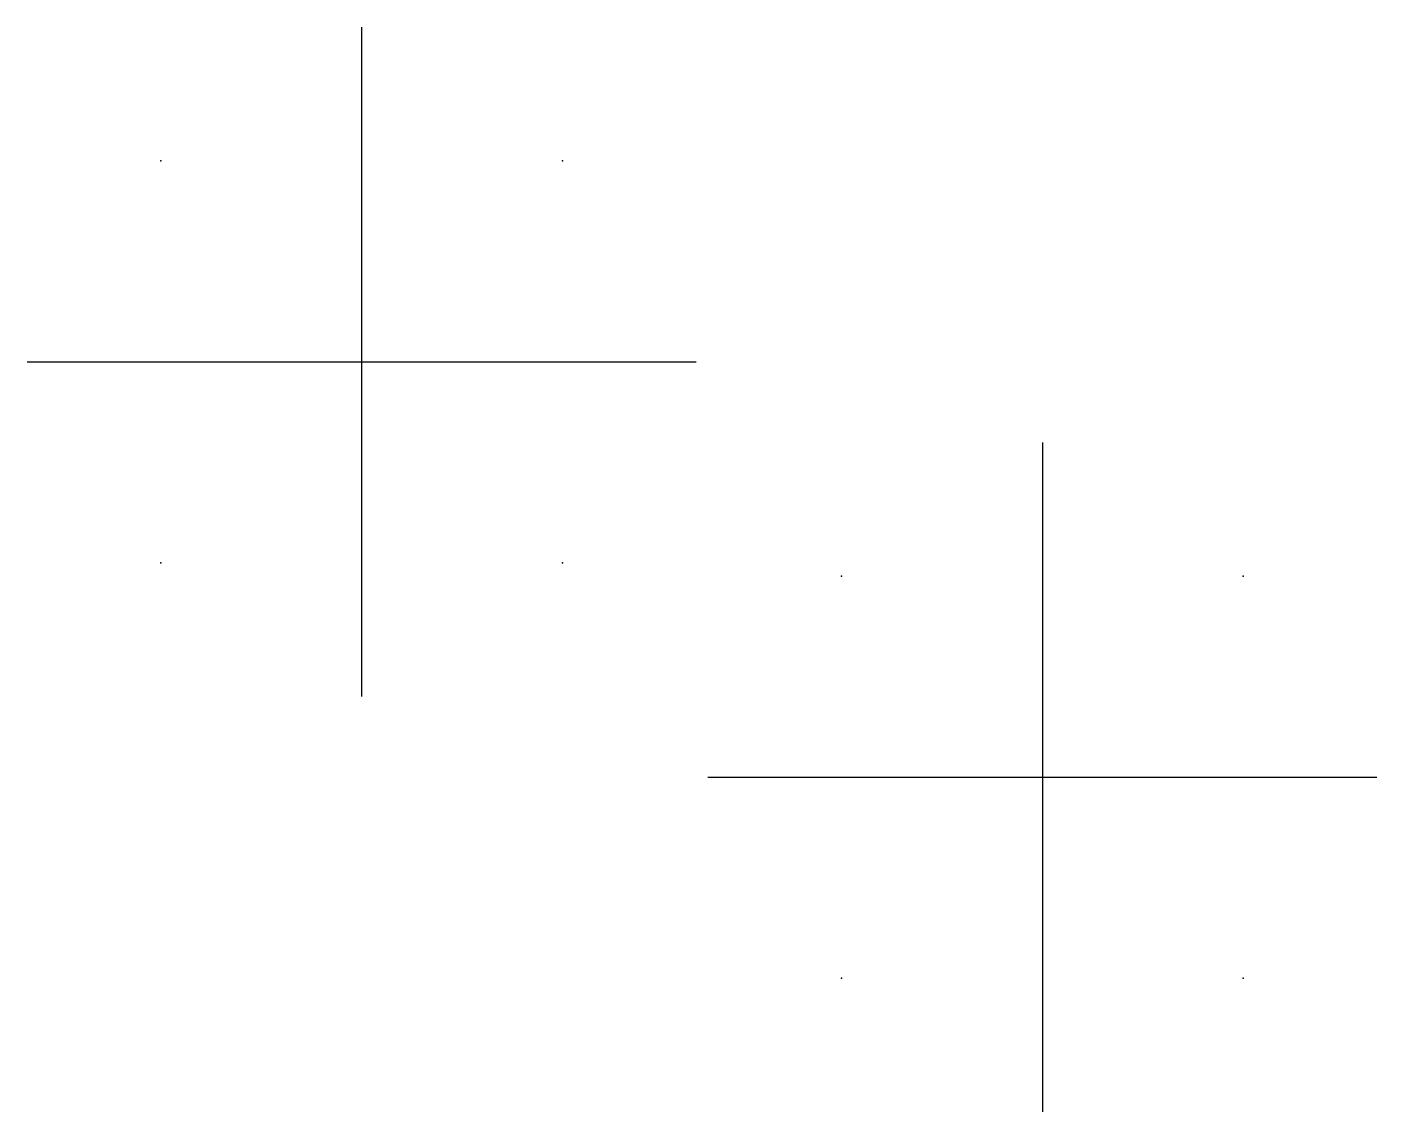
# Model space of a CAD drawing. Extents: x -1.99 to 2.04, y -1.12 to 2.13.
import ezdxf

# ---------------------------------------------------------------- set-up
doc = ezdxf.new("R2010")
doc.units = 0
doc.layers.get('0').update_dxf_attribs({"linetype": 'CONTINUOUS'})

msp = doc.modelspace()

# ---------------------------------------------------------------- linework, layer by layer
at = {"color": 0}
for p, q in [((-0.9925, 2.125), (-0.9925, 0.125)), ((-1.9925, 1.125), (0.0075, 1.125)), ((1.0416, 0.8845), (1.0416, -1.1155)), ((0.0416, -0.1155), (2.0416, -0.1155))]:
    msp.add_line(p, q, dxfattribs=at)
for p in [(-1.5925, 1.725), (-0.3925, 1.725), (-1.5925, 0.525), (-0.3925, 0.525), (0.4416, 0.4845), (1.6416, 0.4845), (0.4416, -0.7155), (1.6416, -0.7155)]:
    msp.add_point(p, dxfattribs=at)

doc.saveas('drawing.dxf')
